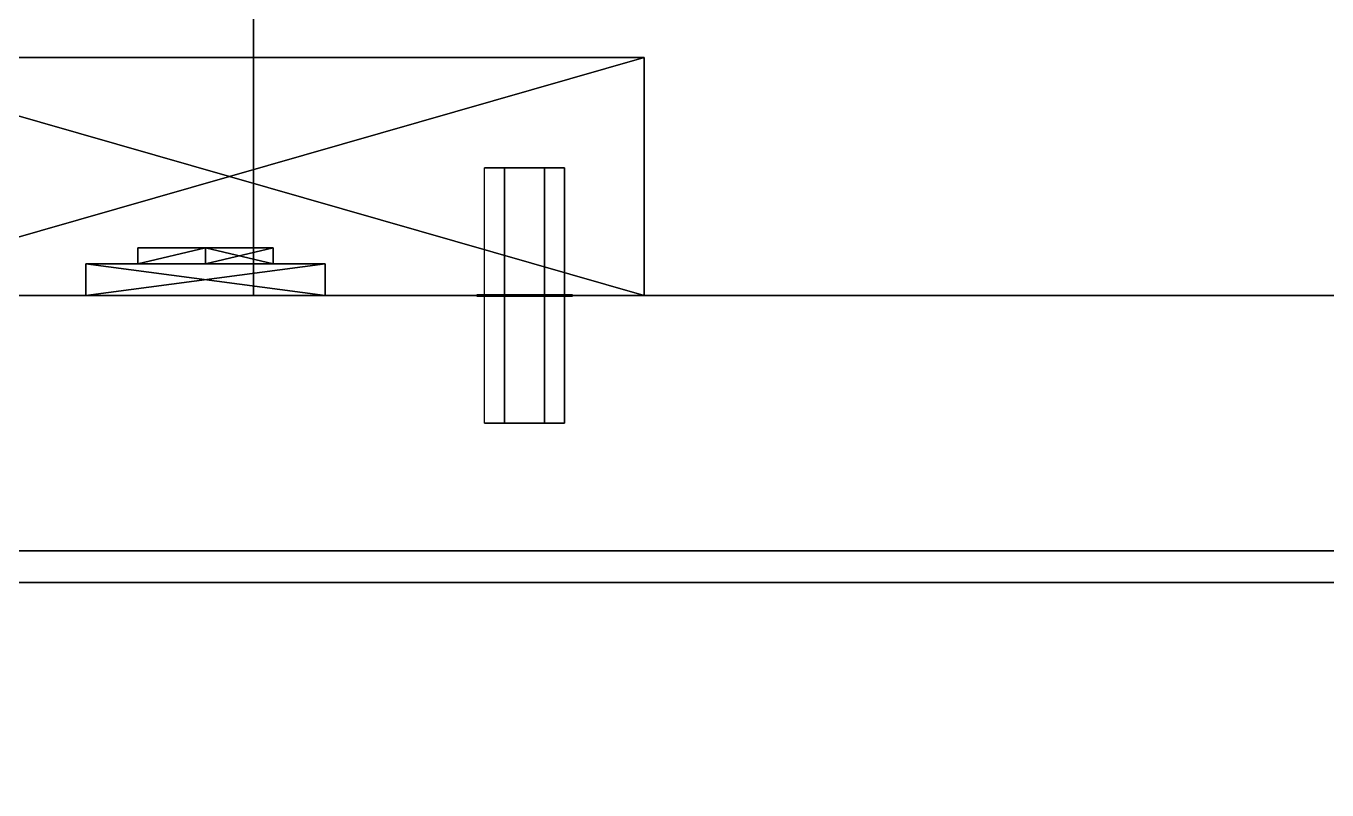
# Model space of a CAD drawing. Extents: x 0 to 2808, y -3840 to 0.
# Drawn here: x 2315.8 to 2397.3, y -2725 to -2677.1 of the extents above; entities that cross this region are included whole.
import ezdxf

# ---------------------------------------------------------------- set-up
doc = ezdxf.new("R2010")
doc.units = 0
for name, color, linetype in [('LAYER0', 7, 'CONTINUOUS'), ('LAYER1', 7, 'CONTINUOUS'), ('LAYER195', 9, 'CONTINUOUS'), ('LAYER288', 7, 'CONTINUOUS'), ('LAYER313', 7, 'CONTINUOUS'), ('LAYER314', 7, 'CONTINUOUS'), ('LAYER317', 7, 'CONTINUOUS'), ('LAYER320', 254, 'CONTINUOUS'), ('LAYER323', 253, 'CONTINUOUS'), ('LAYER325', 253, 'CONTINUOUS'), ('LAYER370', 9, 'CONTINUOUS'), ('LAYER478', 25, 'CONTINUOUS'), ('LAYER479', 25, 'CONTINUOUS'), ('LAYER480', 25, 'CONTINUOUS'), ('LAYER483', 7, 'CONTINUOUS')]:
    doc.layers.add(name, color=color, linetype=linetype)

msp = doc.modelspace()

# ---------------------------------------------------------------- linework, layer by layer
at = {"layer": 'LAYER0', "invisible_edges": 1}
for points in [[(2790, 0), (0, -3840), (0, 0), (2790, 0)], [(2790, -3840, 5), (0, 0, 5), (0, -3840, 5), (2790, -3840, 5)], [(0, 0, 5), (2790, -3840, 5), (2790, 0, 5), (0, 0, 5)], [(0, -3840), (2790, 0), (2790, -3840), (0, -3840)]]:
    msp.add_3dface(points, dxfattribs=at)
at = {"layer": 'LAYER195', "invisible_edges": 1}
for points in [[(2640, -2712, 1955), (2290, -150.0002, 1955), (2640, -150.0002, 1955), (2640, -2712, 1955)], [(2290, -150.0002, 1955), (2640, -2712, 1955), (2290, -2712, 1955), (2290, -150.0002, 1955)], [(2290, -2712, 1973), (2640, -150.0002, 1973), (2290, -150.0002, 1973), (2290, -2712, 1973)], [(2640, -150.0002, 1973), (2290, -2712, 1973), (2640, -2712, 1973), (2640, -150.0002, 1973)], [(2640, -2712, 1955), (2290, -2712, 1973), (2290, -2712, 1955), (2640, -2712, 1955)], [(2290, -2712, 1973), (2640, -2712, 1955), (2640, -2712, 1973), (2290, -2712, 1973)]]:
    msp.add_3dface(points, dxfattribs=at)
at = {"layer": 'LAYER288', "invisible_edges": 1}
for points in [[(2640, -2694, 1973), (2290, -2694, 2595), (2640, -2694, 2595), (2640, -2694, 1973)], [(2290, -2694, 2595), (2640, -2694, 1973), (2290, -2694, 1973), (2290, -2694, 2595)], [(2640, -2694, 1973), (2290, -2712, 1973), (2290, -2694, 1973), (2640, -2694, 1973)], [(2290, -2712, 1973), (2640, -2694, 1973), (2640, -2712, 1973), (2290, -2712, 1973)], [(2640, -2712, 2595), (2290, -2694, 2595), (2290, -2712, 2595), (2640, -2712, 2595)], [(2290, -2694, 2595), (2640, -2712, 2595), (2640, -2694, 2595), (2290, -2694, 2595)], [(2290, -2712, 1973), (2640, -2712, 2595), (2290, -2712, 2595), (2290, -2712, 1973)], [(2640, -2712, 2595), (2290, -2712, 1973), (2640, -2712, 1973), (2640, -2712, 2595)]]:
    msp.add_3dface(points, dxfattribs=at)
at = {"layer": 'LAYER313', "invisible_edges": 1}
for points in [[(2640, -2694, 1974), (2290, -1890, 1974), (2640, -1890, 1974), (2640, -2694, 1974)], [(2290, -1890, 1974), (2640, -2694, 1974), (2290, -2694, 1974), (2290, -1890, 1974)], [(2290, -2694, 1992), (2640, -1890, 1992), (2290, -1890, 1992), (2290, -2694, 1992)], [(2640, -1890, 1992), (2290, -2694, 1992), (2640, -2694, 1992), (2640, -1890, 1992)], [(2640, -2694, 1974), (2290, -2694, 1992), (2290, -2694, 1974), (2640, -2694, 1974)], [(2290, -2694, 1992), (2640, -2694, 1974), (2640, -2694, 1992), (2290, -2694, 1992)]]:
    msp.add_3dface(points, dxfattribs=at)
at = {"layer": 'LAYER314', "invisible_edges": 1}
for points in [[(2640, -1890, 2594), (2290, -2694, 2594), (2640, -2694, 2594), (2640, -1890, 2594)], [(2290, -2694, 2594), (2640, -1890, 2594), (2290, -1890, 2594), (2290, -2694, 2594)], [(2290, -1890, 2576), (2640, -2694, 2576), (2290, -2694, 2576), (2290, -1890, 2576)], [(2640, -2694, 2576), (2290, -1890, 2576), (2640, -1890, 2576), (2640, -2694, 2576)], [(2640, -2694, 2576), (2290, -2694, 2594), (2290, -2694, 2576), (2640, -2694, 2576)], [(2290, -2694, 2594), (2640, -2694, 2576), (2640, -2694, 2594), (2290, -2694, 2594)]]:
    msp.add_3dface(points, dxfattribs=at)
at = {"layer": 'LAYER317', "invisible_edges": 1}
for points in [[(2615.4, -2694, 2275), (2310, -1890, 2275), (2615.4, -1890, 2275), (2615.4, -2694, 2275)], [(2310, -1890, 2275), (2615.4, -2694, 2275), (2310, -2694, 2275), (2310, -1890, 2275)], [(2310, -2694, 2293), (2615.4, -1890, 2293), (2310, -1890, 2293), (2310, -2694, 2293)], [(2615.4, -1890, 2293), (2310, -2694, 2293), (2615.4, -2694, 2293), (2615.4, -1890, 2293)], [(2615.4, -2694, 2275), (2310, -2694, 2293), (2310, -2694, 2275), (2615.4, -2694, 2275)], [(2310, -2694, 2293), (2615.4, -2694, 2275), (2615.4, -2694, 2293), (2310, -2694, 2293)]]:
    msp.add_3dface(points, dxfattribs=at)
at = {"layer": 'LAYER320'}
for points in [[(2344.5, -2686, 2272.5), (2349.5, -2686, 2272.5), (2348.25, -2686, 2274.665), (2345.75, -2686, 2274.665)], [(2344.5, -2686, 2272.5), (2345.75, -2686, 2270.335), (2348.25, -2686, 2270.335), (2349.5, -2686, 2272.5)], [(2350, -2693.95, 2272.5), (2344, -2693.95, 2272.5), (2345.5, -2693.95, 2275.098), (2348.5, -2693.95, 2275.098)], [(2350, -2693.95, 2272.5), (2344, -2693.95, 2272.5), (2345.5, -2693.95, 2269.902), (2348.5, -2693.95, 2269.902)], [(2350, -2694.05, 2272.5), (2344, -2694.05, 2272.5), (2345.5, -2694.05, 2275.098), (2348.5, -2694.05, 2275.098)], [(2350, -2694.05, 2272.5), (2344, -2694.05, 2272.5), (2345.5, -2694.05, 2269.902), (2348.5, -2694.05, 2269.902)], [(2344.5, -2702, 2272.5), (2349.5, -2702, 2272.5), (2348.25, -2702, 2274.665), (2345.75, -2702, 2274.665)], [(2344.5, -2702, 2272.5), (2345.75, -2702, 2270.335), (2348.25, -2702, 2270.335), (2349.5, -2702, 2272.5)]]:
    msp.add_3dface(points, dxfattribs=at)
at = {"layer": 'LAYER323'}
for points in [[(2302.5, -2694, 2069.217), (2302.5, -2679.079, 2069.217), (2354.5, -2694, 2069.217), (2302.5, -2694, 2069.217)], [(2354.5, -2694, 2069.217), (2302.5, -2679.079, 2069.217), (2354.5, -2679.079, 2069.217), (2354.5, -2694, 2069.217)], [(2354.5, -2694, 2082.783), (2354.5, -2679.079, 2082.783), (2302.5, -2694, 2082.783), (2354.5, -2694, 2082.783)], [(2302.5, -2694, 2082.783), (2354.5, -2679.079, 2082.783), (2302.5, -2679.079, 2082.783), (2302.5, -2694, 2082.783)], [(2302.5, -2679.079, 2069.217), (2302.5, -2679.079, 2082.783), (2354.5, -2679.079, 2069.217), (2302.5, -2679.079, 2069.217)], [(2354.5, -2679.079, 2069.217), (2302.5, -2679.079, 2082.783), (2354.5, -2679.079, 2082.783), (2354.5, -2679.079, 2069.217)], [(2354.5, -2694, 2069.217), (2354.5, -2679.079, 2069.217), (2354.5, -2694, 2082.783), (2354.5, -2694, 2069.217)], [(2354.5, -2694, 2082.783), (2354.5, -2679.079, 2069.217), (2354.5, -2679.079, 2082.783), (2354.5, -2694, 2082.783)], [(2322.757, -2691.016, 2094.087), (2327, -2691.016, 2089.291), (2322.757, -2692.011, 2094.087), (2322.757, -2691.016, 2094.087)], [(2322.757, -2692.011, 2094.087), (2327, -2691.016, 2089.291), (2327, -2692.011, 2089.291), (2322.757, -2692.011, 2094.087)], [(2327, -2692.011, 2098.883), (2327, -2691.016, 2098.883), (2322.757, -2692.011, 2094.087), (2327, -2692.011, 2098.883)], [(2322.757, -2692.011, 2094.087), (2327, -2691.016, 2098.883), (2322.757, -2691.016, 2094.087), (2322.757, -2692.011, 2094.087)], [(2327, -2691.016, 2098.883), (2331.243, -2691.016, 2094.087), (2322.757, -2691.016, 2094.087), (2327, -2691.016, 2098.883)], [(2322.757, -2691.016, 2094.087), (2331.243, -2691.016, 2094.087), (2327, -2691.016, 2089.291), (2322.757, -2691.016, 2094.087)], [(2322.757, -2691.016, 2057.913), (2327, -2691.016, 2053.117), (2322.757, -2692.011, 2057.913), (2322.757, -2691.016, 2057.913)], [(2322.757, -2692.011, 2057.913), (2327, -2691.016, 2053.117), (2327, -2692.011, 2053.117), (2322.757, -2692.011, 2057.913)], [(2327, -2692.011, 2062.709), (2327, -2691.016, 2062.709), (2322.757, -2692.011, 2057.913), (2327, -2692.011, 2062.709)], [(2322.757, -2692.011, 2057.913), (2327, -2691.016, 2062.709), (2322.757, -2691.016, 2057.913), (2322.757, -2692.011, 2057.913)], [(2327, -2691.016, 2062.709), (2331.243, -2691.016, 2057.913), (2322.757, -2691.016, 2057.913), (2327, -2691.016, 2062.709)], [(2322.757, -2691.016, 2057.913), (2331.243, -2691.016, 2057.913), (2327, -2691.016, 2053.117), (2322.757, -2691.016, 2057.913)], [(2327, -2691.016, 2089.291), (2331.243, -2691.016, 2094.087), (2327, -2692.011, 2089.291), (2327, -2691.016, 2089.291)], [(2327, -2692.011, 2089.291), (2331.243, -2691.016, 2094.087), (2331.243, -2692.011, 2094.087), (2327, -2692.011, 2089.291)], [(2331.243, -2691.016, 2094.087), (2327, -2691.016, 2098.883), (2331.243, -2692.011, 2094.087), (2331.243, -2691.016, 2094.087)], [(2331.243, -2692.011, 2094.087), (2327, -2691.016, 2098.883), (2327, -2692.011, 2098.883), (2331.243, -2692.011, 2094.087)], [(2327, -2691.016, 2053.117), (2331.243, -2691.016, 2057.913), (2327, -2692.011, 2053.117), (2327, -2691.016, 2053.117)], [(2327, -2692.011, 2053.117), (2331.243, -2691.016, 2057.913), (2331.243, -2692.011, 2057.913), (2327, -2692.011, 2053.117)], [(2331.243, -2691.016, 2057.913), (2327, -2691.016, 2062.709), (2331.243, -2692.011, 2057.913), (2331.243, -2691.016, 2057.913)], [(2331.243, -2692.011, 2057.913), (2327, -2691.016, 2062.709), (2327, -2692.011, 2062.709), (2331.243, -2692.011, 2057.913)], [(2319.5, -2692.011, 2102), (2319.5, -2694, 2102), (2334.5, -2694, 2102), (2319.5, -2692.011, 2102)], [(2319.5, -2692.011, 2102), (2334.5, -2694, 2102), (2334.5, -2692.011, 2102), (2319.5, -2692.011, 2102)], [(2334.5, -2692.011, 2050), (2334.5, -2694, 2050), (2319.5, -2694, 2050), (2334.5, -2692.011, 2050)], [(2334.5, -2692.011, 2050), (2319.5, -2694, 2050), (2319.5, -2692.011, 2050), (2334.5, -2692.011, 2050)], [(2319.5, -2694, 2050), (2319.5, -2694, 2102), (2319.5, -2692.011, 2102), (2319.5, -2694, 2050)], [(2319.5, -2694, 2050), (2319.5, -2692.011, 2102), (2319.5, -2692.011, 2050), (2319.5, -2694, 2050)], [(2319.5, -2692.011, 2050), (2319.5, -2692.011, 2102), (2334.5, -2692.011, 2102), (2319.5, -2692.011, 2050)], [(2319.5, -2692.011, 2050), (2334.5, -2692.011, 2102), (2334.5, -2692.011, 2050), (2319.5, -2692.011, 2050)], [(2327, -2692.011, 2098.883), (2327, -2692.011, 2089.291), (2322.757, -2692.011, 2094.087), (2327, -2692.011, 2098.883)], [(2327, -2692.011, 2062.709), (2327, -2692.011, 2053.117), (2322.757, -2692.011, 2057.913), (2327, -2692.011, 2062.709)], [(2327, -2692.011, 2098.883), (2331.243, -2692.011, 2094.087), (2327, -2692.011, 2089.291), (2327, -2692.011, 2098.883)], [(2327, -2692.011, 2062.709), (2331.243, -2692.011, 2057.913), (2327, -2692.011, 2053.117), (2327, -2692.011, 2062.709)], [(2334.5, -2692.011, 2102), (2334.5, -2694, 2102), (2334.5, -2694, 2050), (2334.5, -2692.011, 2102)], [(2334.5, -2692.011, 2102), (2334.5, -2694, 2050), (2334.5, -2692.011, 2050), (2334.5, -2692.011, 2102)]]:
    msp.add_3dface(points, dxfattribs=at)
at = {"layer": 'LAYER325'}
for points in [[(2302.5, -2694, 2485.217), (2302.5, -2679.079, 2485.217), (2354.5, -2694, 2485.217), (2302.5, -2694, 2485.217)], [(2354.5, -2694, 2485.217), (2302.5, -2679.079, 2485.217), (2354.5, -2679.079, 2485.217), (2354.5, -2694, 2485.217)], [(2354.5, -2694, 2498.783), (2354.5, -2679.079, 2498.783), (2302.5, -2694, 2498.783), (2354.5, -2694, 2498.783)], [(2302.5, -2694, 2498.783), (2354.5, -2679.079, 2498.783), (2302.5, -2679.079, 2498.783), (2302.5, -2694, 2498.783)], [(2302.5, -2679.079, 2485.217), (2302.5, -2679.079, 2498.783), (2354.5, -2679.079, 2485.217), (2302.5, -2679.079, 2485.217)], [(2354.5, -2679.079, 2485.217), (2302.5, -2679.079, 2498.783), (2354.5, -2679.079, 2498.783), (2354.5, -2679.079, 2485.217)], [(2354.5, -2694, 2485.217), (2354.5, -2679.079, 2485.217), (2354.5, -2694, 2498.783), (2354.5, -2694, 2485.217)], [(2354.5, -2694, 2498.783), (2354.5, -2679.079, 2485.217), (2354.5, -2679.079, 2498.783), (2354.5, -2694, 2498.783)], [(2322.757, -2691.016, 2510.087), (2327, -2691.016, 2505.291), (2322.757, -2692.011, 2510.087), (2322.757, -2691.016, 2510.087)], [(2322.757, -2692.011, 2510.087), (2327, -2691.016, 2505.291), (2327, -2692.011, 2505.291), (2322.757, -2692.011, 2510.087)], [(2327, -2692.011, 2514.883), (2327, -2691.016, 2514.883), (2322.757, -2692.011, 2510.087), (2327, -2692.011, 2514.883)], [(2322.757, -2692.011, 2510.087), (2327, -2691.016, 2514.883), (2322.757, -2691.016, 2510.087), (2322.757, -2692.011, 2510.087)], [(2327, -2691.016, 2514.883), (2331.243, -2691.016, 2510.087), (2322.757, -2691.016, 2510.087), (2327, -2691.016, 2514.883)], [(2322.757, -2691.016, 2510.087), (2331.243, -2691.016, 2510.087), (2327, -2691.016, 2505.291), (2322.757, -2691.016, 2510.087)], [(2322.757, -2691.016, 2473.913), (2327, -2691.016, 2469.117), (2322.757, -2692.011, 2473.913), (2322.757, -2691.016, 2473.913)], [(2322.757, -2692.011, 2473.913), (2327, -2691.016, 2469.117), (2327, -2692.011, 2469.117), (2322.757, -2692.011, 2473.913)], [(2327, -2692.011, 2478.709), (2327, -2691.016, 2478.709), (2322.757, -2692.011, 2473.913), (2327, -2692.011, 2478.709)], [(2322.757, -2692.011, 2473.913), (2327, -2691.016, 2478.709), (2322.757, -2691.016, 2473.913), (2322.757, -2692.011, 2473.913)], [(2327, -2691.016, 2478.709), (2331.243, -2691.016, 2473.913), (2322.757, -2691.016, 2473.913), (2327, -2691.016, 2478.709)], [(2322.757, -2691.016, 2473.913), (2331.243, -2691.016, 2473.913), (2327, -2691.016, 2469.117), (2322.757, -2691.016, 2473.913)], [(2327, -2691.016, 2505.291), (2331.243, -2691.016, 2510.087), (2327, -2692.011, 2505.291), (2327, -2691.016, 2505.291)], [(2327, -2692.011, 2505.291), (2331.243, -2691.016, 2510.087), (2331.243, -2692.011, 2510.087), (2327, -2692.011, 2505.291)], [(2331.243, -2691.016, 2510.087), (2327, -2691.016, 2514.883), (2331.243, -2692.011, 2510.087), (2331.243, -2691.016, 2510.087)], [(2331.243, -2692.011, 2510.087), (2327, -2691.016, 2514.883), (2327, -2692.011, 2514.883), (2331.243, -2692.011, 2510.087)], [(2327, -2691.016, 2469.117), (2331.243, -2691.016, 2473.913), (2327, -2692.011, 2469.117), (2327, -2691.016, 2469.117)], [(2327, -2692.011, 2469.117), (2331.243, -2691.016, 2473.913), (2331.243, -2692.011, 2473.913), (2327, -2692.011, 2469.117)], [(2331.243, -2691.016, 2473.913), (2327, -2691.016, 2478.709), (2331.243, -2692.011, 2473.913), (2331.243, -2691.016, 2473.913)], [(2331.243, -2692.011, 2473.913), (2327, -2691.016, 2478.709), (2327, -2692.011, 2478.709), (2331.243, -2692.011, 2473.913)], [(2319.5, -2692.011, 2518), (2319.5, -2694, 2518), (2334.5, -2694, 2518), (2319.5, -2692.011, 2518)], [(2319.5, -2692.011, 2518), (2334.5, -2694, 2518), (2334.5, -2692.011, 2518), (2319.5, -2692.011, 2518)], [(2334.5, -2692.011, 2466), (2334.5, -2694, 2466), (2319.5, -2694, 2466), (2334.5, -2692.011, 2466)], [(2334.5, -2692.011, 2466), (2319.5, -2694, 2466), (2319.5, -2692.011, 2466), (2334.5, -2692.011, 2466)], [(2319.5, -2694, 2466), (2319.5, -2694, 2518), (2319.5, -2692.011, 2518), (2319.5, -2694, 2466)], [(2319.5, -2694, 2466), (2319.5, -2692.011, 2518), (2319.5, -2692.011, 2466), (2319.5, -2694, 2466)], [(2319.5, -2692.011, 2466), (2319.5, -2692.011, 2518), (2334.5, -2692.011, 2518), (2319.5, -2692.011, 2466)], [(2319.5, -2692.011, 2466), (2334.5, -2692.011, 2518), (2334.5, -2692.011, 2466), (2319.5, -2692.011, 2466)], [(2327, -2692.011, 2514.883), (2327, -2692.011, 2505.291), (2322.757, -2692.011, 2510.087), (2327, -2692.011, 2514.883)], [(2327, -2692.011, 2478.709), (2327, -2692.011, 2469.117), (2322.757, -2692.011, 2473.913), (2327, -2692.011, 2478.709)], [(2327, -2692.011, 2514.883), (2331.243, -2692.011, 2510.087), (2327, -2692.011, 2505.291), (2327, -2692.011, 2514.883)], [(2327, -2692.011, 2478.709), (2331.243, -2692.011, 2473.913), (2327, -2692.011, 2469.117), (2327, -2692.011, 2478.709)], [(2334.5, -2692.011, 2518), (2334.5, -2694, 2518), (2334.5, -2694, 2466), (2334.5, -2692.011, 2518)], [(2334.5, -2692.011, 2518), (2334.5, -2694, 2466), (2334.5, -2692.011, 2466), (2334.5, -2692.011, 2518)]]:
    msp.add_3dface(points, dxfattribs=at)
at = {"layer": 'LAYER370', "invisible_edges": 1}
for points in [[(2640, -2710, 5), (2060, -2728, 5), (2060, -2710, 5), (2640, -2710, 5)], [(2060, -2728, 5), (2640, -2710, 5), (2640, -2728, 5), (2060, -2728, 5)], [(2640, -2728, 2595), (2060, -2710, 2595), (2060, -2728, 2595), (2640, -2728, 2595)], [(2060, -2710, 2595), (2640, -2728, 2595), (2640, -2710, 2595), (2060, -2710, 2595)], [(2060, -2710, 2595), (2640, -2710, 5), (2060, -2710, 5), (2060, -2710, 2595)], [(2640, -2710, 5), (2060, -2710, 2595), (2640, -2710, 2595), (2640, -2710, 5)]]:
    msp.add_3dface(points, dxfattribs=at)
at = {"layer": 'LAYER478', "invisible_edges": 1}
for points in [[(2640, -2712, 639), (2270, -2182, 639), (2640, -2182, 639), (2640, -2712, 639)], [(2270, -2182, 639), (2640, -2712, 639), (2270, -2712, 639), (2270, -2182, 639)], [(2270, -2712, 657), (2640, -2182, 657), (2270, -2182, 657), (2270, -2712, 657)], [(2640, -2182, 657), (2270, -2712, 657), (2640, -2712, 657), (2640, -2182, 657)], [(2640, -2712, 639), (2270, -2712, 657), (2270, -2712, 639), (2640, -2712, 639)], [(2270, -2712, 657), (2640, -2712, 639), (2640, -2712, 657), (2270, -2712, 657)]]:
    msp.add_3dface(points, dxfattribs=at)
at = {"layer": 'LAYER479', "invisible_edges": 1}
for points in [[(2640, -2694, 455), (2270, -2712, 455), (2270, -2694, 455), (2640, -2694, 455)], [(2270, -2712, 455), (2640, -2694, 455), (2640, -2712, 455), (2270, -2712, 455)], [(2640, -2712, 639), (2270, -2694, 639), (2270, -2712, 639), (2640, -2712, 639)], [(2270, -2694, 639), (2640, -2712, 639), (2640, -2694, 639), (2270, -2694, 639)], [(2270, -2694, 639), (2640, -2694, 455), (2270, -2694, 455), (2270, -2694, 639)], [(2640, -2694, 455), (2270, -2694, 639), (2640, -2694, 639), (2640, -2694, 455)], [(2640, -2712, 639), (2270, -2712, 455), (2640, -2712, 455), (2640, -2712, 639)], [(2270, -2712, 455), (2640, -2712, 639), (2270, -2712, 639), (2270, -2712, 455)]]:
    msp.add_3dface(points, dxfattribs=at)
at = {"layer": 'LAYER480', "invisible_edges": 1}
for points in [[(2330, -2694, 455), (2270, -2200, 455), (2330, -2200, 455), (2330, -2694, 455)], [(2270, -2200, 455), (2330, -2694, 455), (2270, -2694, 455), (2270, -2200, 455)], [(2270, -2694, 473), (2330, -2200, 473), (2270, -2200, 473), (2270, -2694, 473)], [(2330, -2200, 473), (2270, -2694, 473), (2330, -2694, 473), (2330, -2200, 473)], [(2330, -2200, 473), (2330, -2694, 455), (2330, -2200, 455), (2330, -2200, 473)], [(2330, -2694, 455), (2330, -2200, 473), (2330, -2694, 473), (2330, -2694, 455)], [(2330, -2694, 455), (2270, -2694, 473), (2270, -2694, 455), (2330, -2694, 455)], [(2270, -2694, 473), (2330, -2694, 455), (2330, -2694, 473), (2270, -2694, 473)]]:
    msp.add_3dface(points, dxfattribs=at)
at = {"layer": 'LAYER483', "invisible_edges": 1}
for points in [[(2640, -2676, 473), (2290, -2694, 473), (2290, -2676, 473), (2640, -2676, 473)], [(2290, -2694, 473), (2640, -2676, 473), (2640, -2694, 473), (2290, -2694, 473)], [(2640, -2694, 638), (2290, -2676, 638), (2290, -2694, 638), (2640, -2694, 638)], [(2290, -2676, 638), (2640, -2694, 638), (2640, -2676, 638), (2290, -2676, 638)], [(2290, -2694, 473), (2640, -2694, 638), (2290, -2694, 638), (2290, -2694, 473)], [(2640, -2694, 638), (2290, -2694, 473), (2640, -2694, 473), (2640, -2694, 638)]]:
    msp.add_3dface(points, dxfattribs=at)

# ---------------------------------------------------------------- meshes
at = {"layer": 'LAYER1'}
mesh = msp.add_polymesh((5, 2), dxfattribs=at)
for k, corner in enumerate([(2640, -3690, 2670), (2640, -150.0002, 2670), (150, -3690, 2670), (2640, -3690, 2670), (150, -150.0002, 2670), (150, -3690, 2670), (2640, -150.0002, 2670), (150, -150.0002, 2670), (2790, 0, 2670), (0, 0, 2670)]):
    mesh.set_mesh_vertex(divmod(k, 2), corner)
at = {"layer": 'LAYER320'}
mesh = msp.add_polymesh((2, 6), dxfattribs=dict(at, n_close=True))
for k, corner in enumerate([(2344.5, -2686, 2272.5), (2345.75, -2686, 2274.665), (2348.25, -2686, 2274.665), (2349.5, -2686, 2272.5), (2348.25, -2686, 2270.335), (2345.75, -2686, 2270.335), (2344.5, -2702, 2272.5), (2345.75, -2702, 2274.665), (2348.25, -2702, 2274.665), (2349.5, -2702, 2272.5), (2348.25, -2702, 2270.335), (2345.75, -2702, 2270.335)]):
    mesh.set_mesh_vertex(divmod(k, 6), corner)
mesh = msp.add_polymesh((2, 6), dxfattribs=dict(at, n_close=True))
for k, corner in enumerate([(2344, -2693.95, 2272.5), (2345.5, -2693.95, 2275.098), (2348.5, -2693.95, 2275.098), (2350, -2693.95, 2272.5), (2348.5, -2693.95, 2269.902), (2345.5, -2693.95, 2269.902), (2344, -2694.05, 2272.5), (2345.5, -2694.05, 2275.098), (2348.5, -2694.05, 2275.098), (2350, -2694.05, 2272.5), (2348.5, -2694.05, 2269.902), (2345.5, -2694.05, 2269.902)]):
    mesh.set_mesh_vertex(divmod(k, 6), corner)

doc.saveas('drawing.dxf')
